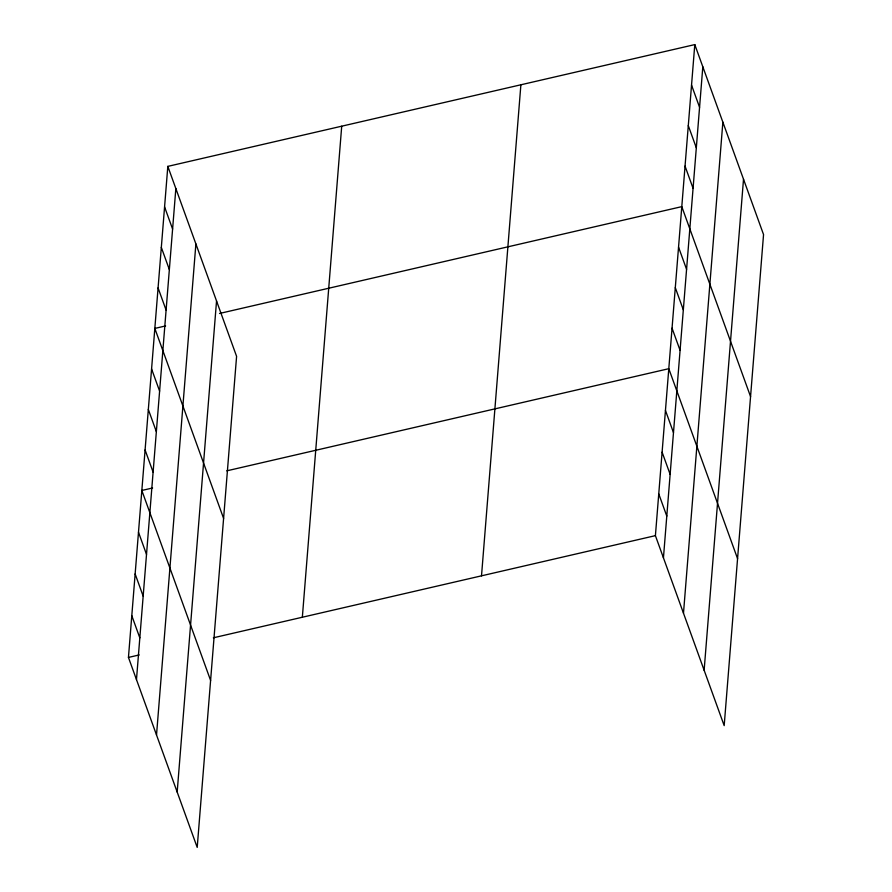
<?xml version="1.0" encoding="UTF-8"?>
<svg xmlns="http://www.w3.org/2000/svg" width="892" height="892" viewBox="0 0 892 892"><rect width="100%" height="100%" fill="white"/><g stroke="black" fill="none" stroke-linecap="round" stroke-linejoin="round"><path stroke-width="1.34" d="M167.819 166.38L236.592 356.354L197.21 847.4L128.448 657.426L167.819 166.38L694.79 44.6L763.552 234.574L724.181 725.62L655.408 535.646L694.79 44.6M136.476 679.615L175.847 188.569M156.524 734.986L195.894 243.94M177.174 792.029L216.544 300.983M302.343 617.242L341.714 126.196M481.513 575.842L520.883 84.785M663.447 557.835L702.818 66.788M683.484 613.205L722.866 122.159M704.134 670.26L743.515 179.203M165.611 325.926L154.829 328.423L223.591 518.397M219.532 313.471L681.789 206.643L750.562 396.617M152.61 487.98L141.828 490.466L210.601 680.44M226.758 470.842L668.799 368.697L737.572 558.671M128.448 657.426L139.23 654.94M213.366 637.802L655.408 535.646M691.534 85.108L699.573 107.296M688.289 125.627L696.329 147.816M685.045 166.135L693.073 188.323M678.544 247.162L686.584 269.351M675.3 287.67L683.328 309.858M672.044 328.178L680.083 350.366M665.454 410.432L673.482 432.62M662.109 452.177L670.137 474.366M658.764 493.912L666.792 516.1M164.574 206.888L172.602 229.077M161.318 247.396L169.357 269.585M158.074 287.915L166.102 310.104M151.573 368.931L159.612 391.12M148.328 409.45L156.356 431.639M145.084 449.958L153.112 472.147M138.483 532.212L146.511 554.4M135.138 573.946L143.166 596.135M131.793 615.692L139.821 637.88"/></g></svg>
